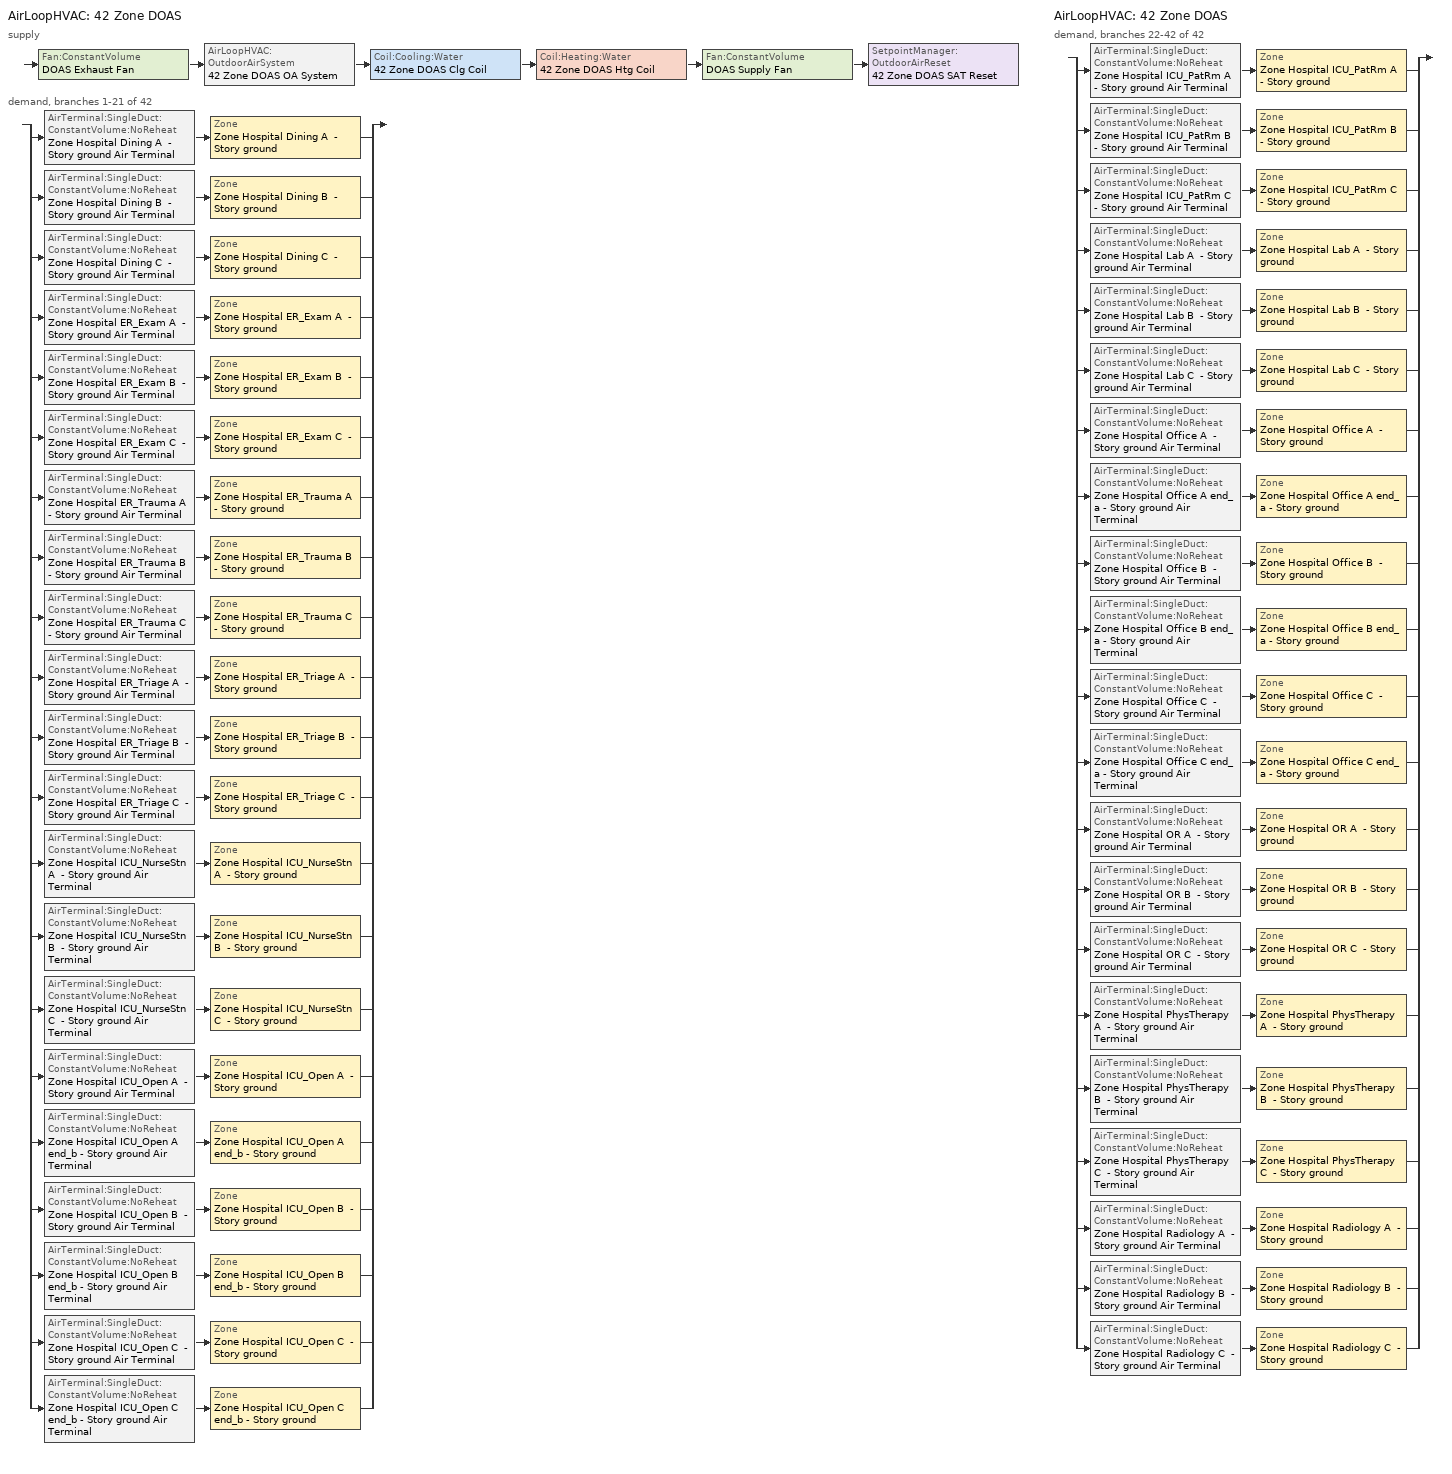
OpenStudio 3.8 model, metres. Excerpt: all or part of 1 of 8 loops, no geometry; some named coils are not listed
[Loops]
AirLoopHVAC '42 Zone DOAS'
 supply: Fan:ConstantVolume 'DOAS Exhaust Fan' > AirLoopHVAC:OutdoorAirSystem '42 Zone DOAS OA System' > Coil:Cooling:Water '42 Zone DOAS Clg Coil' > Coil:Heating:Water '42 Zone DOAS Htg Coil' > Fan:ConstantVolume 'DOAS Supply Fan' > SetpointManager:OutdoorAirReset '42 Zone DOAS SAT Reset'
 demand, branches 1-21 of 42: split
  | AirTerminal:SingleDuct:ConstantVolume:NoReheat 'Zone Hospital Dining A  - Story ground Air Terminal' > Zone 'Zone Hospital Dining A  - Story ground'
  | AirTerminal:SingleDuct:ConstantVolume:NoReheat 'Zone Hospital Dining B  - Story ground Air Terminal' > Zone 'Zone Hospital Dining B  - Story ground'
  | AirTerminal:SingleDuct:ConstantVolume:NoReheat 'Zone Hospital Dining C  - Story ground Air Terminal' > Zone 'Zone Hospital Dining C  - Story ground'
  | AirTerminal:SingleDuct:ConstantVolume:NoReheat 'Zone Hospital ER_Exam A  - Story ground Air Terminal' > Zone 'Zone Hospital ER_Exam A  - Story ground'
  | AirTerminal:SingleDuct:ConstantVolume:NoReheat 'Zone Hospital ER_Exam B  - Story ground Air Terminal' > Zone 'Zone Hospital ER_Exam B  - Story ground'
  | AirTerminal:SingleDuct:ConstantVolume:NoReheat 'Zone Hospital ER_Exam C  - Story ground Air Terminal' > Zone 'Zone Hospital ER_Exam C  - Story ground'
  | AirTerminal:SingleDuct:ConstantVolume:NoReheat 'Zone Hospital ER_Trauma A  - Story ground Air Terminal' > Zone 'Zone Hospital ER_Trauma A  - Story ground'
  | AirTerminal:SingleDuct:ConstantVolume:NoReheat 'Zone Hospital ER_Trauma B  - Story ground Air Terminal' > Zone 'Zone Hospital ER_Trauma B  - Story ground'
  | AirTerminal:SingleDuct:ConstantVolume:NoReheat 'Zone Hospital ER_Trauma C  - Story ground Air Terminal' > Zone 'Zone Hospital ER_Trauma C  - Story ground'
  | AirTerminal:SingleDuct:ConstantVolume:NoReheat 'Zone Hospital ER_Triage A  - Story ground Air Terminal' > Zone 'Zone Hospital ER_Triage A  - Story ground'
  | AirTerminal:SingleDuct:ConstantVolume:NoReheat 'Zone Hospital ER_Triage B  - Story ground Air Terminal' > Zone 'Zone Hospital ER_Triage B  - Story ground'
  | AirTerminal:SingleDuct:ConstantVolume:NoReheat 'Zone Hospital ER_Triage C  - Story ground Air Terminal' > Zone 'Zone Hospital ER_Triage C  - Story ground'
  | AirTerminal:SingleDuct:ConstantVolume:NoReheat 'Zone Hospital ICU_NurseStn A  - Story ground Air Terminal' > Zone 'Zone Hospital ICU_NurseStn A  - Story ground'
  | AirTerminal:SingleDuct:ConstantVolume:NoReheat 'Zone Hospital ICU_NurseStn B  - Story ground Air Terminal' > Zone 'Zone Hospital ICU_NurseStn B  - Story ground'
  | AirTerminal:SingleDuct:ConstantVolume:NoReheat 'Zone Hospital ICU_NurseStn C  - Story ground Air Terminal' > Zone 'Zone Hospital ICU_NurseStn C  - Story ground'
  | AirTerminal:SingleDuct:ConstantVolume:NoReheat 'Zone Hospital ICU_Open A  - Story ground Air Terminal' > Zone 'Zone Hospital ICU_Open A  - Story ground'
  | AirTerminal:SingleDuct:ConstantVolume:NoReheat 'Zone Hospital ICU_Open A end_b - Story ground Air Terminal' > Zone 'Zone Hospital ICU_Open A end_b - Story ground'
  | AirTerminal:SingleDuct:ConstantVolume:NoReheat 'Zone Hospital ICU_Open B  - Story ground Air Terminal' > Zone 'Zone Hospital ICU_Open B  - Story ground'
  | AirTerminal:SingleDuct:ConstantVolume:NoReheat 'Zone Hospital ICU_Open B end_b - Story ground Air Terminal' > Zone 'Zone Hospital ICU_Open B end_b - Story ground'
  | AirTerminal:SingleDuct:ConstantVolume:NoReheat 'Zone Hospital ICU_Open C  - Story ground Air Terminal' > Zone 'Zone Hospital ICU_Open C  - Story ground'
  | AirTerminal:SingleDuct:ConstantVolume:NoReheat 'Zone Hospital ICU_Open C end_b - Story ground Air Terminal' > Zone 'Zone Hospital ICU_Open C end_b - Story ground'
AirLoopHVAC '42 Zone DOAS'
 demand, branches 22-42 of 42: split
  | AirTerminal:SingleDuct:ConstantVolume:NoReheat 'Zone Hospital ICU_PatRm A  - Story ground Air Terminal' > Zone 'Zone Hospital ICU_PatRm A  - Story ground'
  | AirTerminal:SingleDuct:ConstantVolume:NoReheat 'Zone Hospital ICU_PatRm B  - Story ground Air Terminal' > Zone 'Zone Hospital ICU_PatRm B  - Story ground'
  | AirTerminal:SingleDuct:ConstantVolume:NoReheat 'Zone Hospital ICU_PatRm C  - Story ground Air Terminal' > Zone 'Zone Hospital ICU_PatRm C  - Story ground'
  | AirTerminal:SingleDuct:ConstantVolume:NoReheat 'Zone Hospital Lab A  - Story ground Air Terminal' > Zone 'Zone Hospital Lab A  - Story ground'
  | AirTerminal:SingleDuct:ConstantVolume:NoReheat 'Zone Hospital Lab B  - Story ground Air Terminal' > Zone 'Zone Hospital Lab B  - Story ground'
  | AirTerminal:SingleDuct:ConstantVolume:NoReheat 'Zone Hospital Lab C  - Story ground Air Terminal' > Zone 'Zone Hospital Lab C  - Story ground'
  | AirTerminal:SingleDuct:ConstantVolume:NoReheat 'Zone Hospital Office A  - Story ground Air Terminal' > Zone 'Zone Hospital Office A  - Story ground'
  | AirTerminal:SingleDuct:ConstantVolume:NoReheat 'Zone Hospital Office A end_a - Story ground Air Terminal' > Zone 'Zone Hospital Office A end_a - Story ground'
  | AirTerminal:SingleDuct:ConstantVolume:NoReheat 'Zone Hospital Office B  - Story ground Air Terminal' > Zone 'Zone Hospital Office B  - Story ground'
  | AirTerminal:SingleDuct:ConstantVolume:NoReheat 'Zone Hospital Office B end_a - Story ground Air Terminal' > Zone 'Zone Hospital Office B end_a - Story ground'
  | AirTerminal:SingleDuct:ConstantVolume:NoReheat 'Zone Hospital Office C  - Story ground Air Terminal' > Zone 'Zone Hospital Office C  - Story ground'
  | AirTerminal:SingleDuct:ConstantVolume:NoReheat 'Zone Hospital Office C end_a - Story ground Air Terminal' > Zone 'Zone Hospital Office C end_a - Story ground'
  | AirTerminal:SingleDuct:ConstantVolume:NoReheat 'Zone Hospital OR A  - Story ground Air Terminal' > Zone 'Zone Hospital OR A  - Story ground'
  | AirTerminal:SingleDuct:ConstantVolume:NoReheat 'Zone Hospital OR B  - Story ground Air Terminal' > Zone 'Zone Hospital OR B  - Story ground'
  | AirTerminal:SingleDuct:ConstantVolume:NoReheat 'Zone Hospital OR C  - Story ground Air Terminal' > Zone 'Zone Hospital OR C  - Story ground'
  | AirTerminal:SingleDuct:ConstantVolume:NoReheat 'Zone Hospital PhysTherapy A  - Story ground Air Terminal' > Zone 'Zone Hospital PhysTherapy A  - Story ground'
  | AirTerminal:SingleDuct:ConstantVolume:NoReheat 'Zone Hospital PhysTherapy B  - Story ground Air Terminal' > Zone 'Zone Hospital PhysTherapy B  - Story ground'
  | AirTerminal:SingleDuct:ConstantVolume:NoReheat 'Zone Hospital PhysTherapy C  - Story ground Air Terminal' > Zone 'Zone Hospital PhysTherapy C  - Story ground'
  | AirTerminal:SingleDuct:ConstantVolume:NoReheat 'Zone Hospital Radiology A  - Story ground Air Terminal' > Zone 'Zone Hospital Radiology A  - Story ground'
  | AirTerminal:SingleDuct:ConstantVolume:NoReheat 'Zone Hospital Radiology B  - Story ground Air Terminal' > Zone 'Zone Hospital Radiology B  - Story ground'
  | AirTerminal:SingleDuct:ConstantVolume:NoReheat 'Zone Hospital Radiology C  - Story ground Air Terminal' > Zone 'Zone Hospital Radiology C  - Story ground'
[Sizing:Zone] Zone Cooling Design Supply Air Temperature Input Method=SupplyAirTemperature; Zone Cooling Design Supply Air Temperature {C}=12.7778; Zone Cooling Design Supply Air Temperature Difference {deltaC}=11.11; Zone Heating Design Supply Air Temperature Input Method=SupplyAirTemperature; Zone Heating Design Supply Air Temperature {C}=40; Zone Heating Design Supply Air Temperature Difference {deltaC}=11.11; Zone Cooling Design Supply Air Humidity Ratio {kg-H2O/kg-air}=0.0085; Zone Heating Design Supply Air Humidity Ratio {kg-H2O/kg-air}=0.008; Cooling Design Air Flow Method=DesignDay; Heating Design Air Flow Method=DesignDay; Account for Dedicated Outdoor Air System=Yes; Dedicated Outdoor Air System Control Strategy=NeutralSupplyAir; Dedicated Outdoor Air Low Setpoint Temperature for Design {C}=15.556; Dedicated Outdoor Air High Setpoint Temperature for Design {C}=21.111; Zone Load Sizing Method=Sensible Load Only No Latent Load; Zone Latent Cooling Design Supply Air Humidity Ratio Input Method=HumidityRatioDifference; Zone Cooling Design Supply Air Humidity Ratio Difference {kgWater/kgDryAir}=0.005; Zone Latent Heating Design Supply Air Humidity Ratio Input Method=HumidityRatioDifference; Zone Humidification Design Supply Air Humidity Ratio Difference {kgWater/kgDryAir}=0.005
Zone Hospital Office A end_a - Story ground; Zone Hospital Office B end_a - Story ground; Zone Hospital Office C end_a - Story ground; Zone Hospital Office A  - Story ground; Zone Hospital Office B  - Story ground; Zone Hospital Office C  - Story ground; Zone Hospital ER_Trauma A  - Story ground; Zone Hospital ER_Trauma B  - Story ground; Zone Hospital ER_Trauma C  - Story ground; Zone Hospital ER_Triage A  - Story ground; Zone Hospital ER_Triage B  - Story ground; Zone Hospital ER_Triage C  - Story ground; Zone Hospital ER_Exam A  - Story ground; Zone Hospital ER_Exam B  - Story ground; Zone Hospital ER_Exam C  - Story ground; Zone Hospital ICU_PatRm A  - Story ground; Zone Hospital ICU_PatRm B  - Story ground; Zone Hospital ICU_PatRm C  - Story ground; Zone Hospital Dining A  - Story ground; Zone Hospital Dining B  - Story ground; Zone Hospital Dining C  - Story ground; Zone Hospital ICU_NurseStn A  - Story ground; Zone Hospital ICU_NurseStn B  - Story ground; Zone Hospital ICU_NurseStn C  - Story ground; Zone Hospital PhysTherapy A  - Story ground; Zone Hospital PhysTherapy B  - Story ground; Zone Hospital PhysTherapy C  - Story ground; Zone Hospital Radiology A  - Story ground; Zone Hospital Radiology B  - Story ground; Zone Hospital Radiology C  - Story ground; Zone Hospital Lab A  - Story ground; Zone Hospital Lab B  - Story ground; Zone Hospital Lab C  - Story ground; Zone Hospital OR A  - Story ground; Zone Hospital OR B  - Story ground; Zone Hospital OR C  - Story ground; Zone Hospital ICU_Open A  - Story ground; Zone Hospital ICU_Open B  - Story ground; Zone Hospital ICU_Open C  - Story ground; Zone Hospital ICU_Open A end_b - Story ground; Zone Hospital ICU_Open B end_b - Story ground; Zone Hospital ICU_Open C end_b - Story ground
[Zone equipment]
Zone Hospital Office A end_a - Story ground: Zone Hospital Office A end_a - Story ground Air Terminal, Zone Hospital Office A end_a - Story ground FCU
Zone Hospital Office B end_a - Story ground: Zone Hospital Office B end_a - Story ground Air Terminal, Zone Hospital Office B end_a - Story ground FCU
Zone Hospital Office C end_a - Story ground: Zone Hospital Office C end_a - Story ground Air Terminal, Zone Hospital Office C end_a - Story ground FCU
Zone Hospital Office A  - Story ground: Zone Hospital Office A  - Story ground Air Terminal, Zone Hospital Office A  - Story ground FCU
Zone Hospital Office B  - Story ground: Zone Hospital Office B  - Story ground Air Terminal, Zone Hospital Office B  - Story ground FCU
Zone Hospital Office C  - Story ground: Zone Hospital Office C  - Story ground Air Terminal, Zone Hospital Office C  - Story ground FCU
Zone Hospital ER_Trauma A  - Story ground: Zone Hospital ER_Trauma A  - Story ground Air Terminal, Zone Hospital ER_Trauma A  - Story ground FCU
Zone Hospital ER_Trauma B  - Story ground: Zone Hospital ER_Trauma B  - Story ground Air Terminal, Zone Hospital ER_Trauma B  - Story ground FCU
Zone Hospital ER_Trauma C  - Story ground: Zone Hospital ER_Trauma C  - Story ground Air Terminal, Zone Hospital ER_Trauma C  - Story ground FCU
Zone Hospital ER_Triage A  - Story ground: Zone Hospital ER_Triage A  - Story ground Air Terminal, Zone Hospital ER_Triage A  - Story ground FCU
Zone Hospital ER_Triage B  - Story ground: Zone Hospital ER_Triage B  - Story ground Air Terminal, Zone Hospital ER_Triage B  - Story ground FCU
Zone Hospital ER_Triage C  - Story ground: Zone Hospital ER_Triage C  - Story ground Air Terminal, Zone Hospital ER_Triage C  - Story ground FCU
Zone Hospital ER_Exam A  - Story ground: Zone Hospital ER_Exam A  - Story ground Air Terminal, Zone Hospital ER_Exam A  - Story ground FCU
Zone Hospital ER_Exam B  - Story ground: Zone Hospital ER_Exam B  - Story ground Air Terminal, Zone Hospital ER_Exam B  - Story ground FCU
Zone Hospital ER_Exam C  - Story ground: Zone Hospital ER_Exam C  - Story ground Air Terminal, Zone Hospital ER_Exam C  - Story ground FCU
Zone Hospital ICU_PatRm A  - Story ground: Zone Hospital ICU_PatRm A  - Story ground Air Terminal, Zone Hospital ICU_PatRm A  - Story ground FCU
Zone Hospital ICU_PatRm B  - Story ground: Zone Hospital ICU_PatRm B  - Story ground Air Terminal, Zone Hospital ICU_PatRm B  - Story ground FCU
Zone Hospital ICU_PatRm C  - Story ground: Zone Hospital ICU_PatRm C  - Story ground Air Terminal, Zone Hospital ICU_PatRm C  - Story ground FCU
Zone Hospital Dining A  - Story ground: Zone Hospital Dining A  - Story ground Air Terminal, Zone Hospital Dining A  - Story ground FCU
Zone Hospital Dining B  - Story ground: Zone Hospital Dining B  - Story ground Air Terminal, Zone Hospital Dining B  - Story ground FCU
Zone Hospital Dining C  - Story ground: Zone Hospital Dining C  - Story ground Air Terminal, Zone Hospital Dining C  - Story ground FCU
Zone Hospital ICU_NurseStn A  - Story ground: Zone Hospital ICU_NurseStn A  - Story ground Air Terminal, Zone Hospital ICU_NurseStn A  - Story ground FCU
Zone Hospital ICU_NurseStn B  - Story ground: Zone Hospital ICU_NurseStn B  - Story ground Air Terminal, Zone Hospital ICU_NurseStn B  - Story ground FCU
Zone Hospital ICU_NurseStn C  - Story ground: Zone Hospital ICU_NurseStn C  - Story ground Air Terminal, Zone Hospital ICU_NurseStn C  - Story ground FCU
Zone Hospital PhysTherapy A  - Story ground: Zone Hospital PhysTherapy A  - Story ground Air Terminal, Zone Hospital PhysTherapy A  - Story ground FCU
Zone Hospital PhysTherapy B  - Story ground: Zone Hospital PhysTherapy B  - Story ground Air Terminal, Zone Hospital PhysTherapy B  - Story ground FCU
Zone Hospital PhysTherapy C  - Story ground: Zone Hospital PhysTherapy C  - Story ground Air Terminal, Zone Hospital PhysTherapy C  - Story ground FCU
Zone Hospital Radiology A  - Story ground: Zone Hospital Radiology A  - Story ground Air Terminal, Zone Hospital Radiology A  - Story ground FCU
Zone Hospital Radiology B  - Story ground: Zone Hospital Radiology B  - Story ground Air Terminal, Zone Hospital Radiology B  - Story ground FCU
Zone Hospital Radiology C  - Story ground: Zone Hospital Radiology C  - Story ground Air Terminal, Zone Hospital Radiology C  - Story ground FCU
Zone Hospital Lab A  - Story ground: Zone Hospital Lab A  - Story ground Air Terminal, Zone Hospital Lab A  - Story ground FCU
Zone Hospital Lab B  - Story ground: Zone Hospital Lab B  - Story ground Air Terminal, Zone Hospital Lab B  - Story ground FCU
Zone Hospital Lab C  - Story ground: Zone Hospital Lab C  - Story ground Air Terminal, Zone Hospital Lab C  - Story ground FCU
Zone Hospital OR A  - Story ground: Zone Hospital OR A  - Story ground Air Terminal, Zone Hospital OR A  - Story ground FCU
Zone Hospital OR B  - Story ground: Zone Hospital OR B  - Story ground Air Terminal, Zone Hospital OR B  - Story ground FCU
Zone Hospital OR C  - Story ground: Zone Hospital OR C  - Story ground Air Terminal, Zone Hospital OR C  - Story ground FCU
Zone Hospital ICU_Open A  - Story ground: Zone Hospital ICU_Open A  - Story ground Air Terminal, Zone Hospital ICU_Open A  - Story ground FCU
Zone Hospital ICU_Open B  - Story ground: Zone Hospital ICU_Open B  - Story ground Air Terminal, Zone Hospital ICU_Open B  - Story ground FCU
Zone Hospital ICU_Open C  - Story ground: Zone Hospital ICU_Open C  - Story ground Air Terminal, Zone Hospital ICU_Open C  - Story ground FCU
Zone Hospital ICU_Open A end_b - Story ground: Zone Hospital ICU_Open A end_b - Story ground Air Terminal, Zone Hospital ICU_Open A end_b - Story ground FCU
Zone Hospital ICU_Open B end_b - Story ground: Zone Hospital ICU_Open B end_b - Story ground Air Terminal, Zone Hospital ICU_Open B end_b - Story ground FCU
Zone Hospital ICU_Open C end_b - Story ground: Zone Hospital ICU_Open C end_b - Story ground Air Terminal, Zone Hospital ICU_Open C end_b - Story ground FCU
[AirLoopHVAC]
42 Zone DOAS: Availability Schedule=42 Zone DOAS Occ Sch; Design Supply Air Flow Rate {m3/s}=7.94303; Design Return Air Flow Fraction of Supply Air Flow=1
[Sizing:System]
42 Zone DOAS: Type of Load to Size On=VentilationRequirement; Design Outdoor Air Flow Rate {m3/s}=7.94303; Central Heating Maximum System Air Flow Ratio=1; Preheat Design Temperature {C}=7; Preheat Design Humidity Ratio {kg-H2O/kg-Air}=0.008; Precool Design Temperature {C}=12.8; Precool Design Humidity Ratio {kg-H2O/kg-Air}=0.008; Central Cooling Design Supply Air Temperature {C}=15.5556; Central Heating Design Supply Air Temperature {C}=21.1111; Sizing Option=Coincident; 100% Outdoor Air in Cooling=Yes; 100% Outdoor Air in Heating=Yes; Central Cooling Design Supply Air Humidity Ratio {kg-H2O/kg-Air}=0.0085; System Outdoor Air Method=ZoneSum; Zone Maximum Outdoor Air Fraction=1; Cooling Supply Air Flow Rate Per Floor Area {m3/s-m2}=0.00996765; Cooling Fraction of Autosized Cooling Supply Air Flow Rate=1; Cooling Supply Air Flow Rate Per Unit Cooling Capacity {m3/s-W}=3.94755e-05; Heating Supply Air Flow Rate Per Floor Area {m3/s-m2}=0.00996765; Heating Fraction of Autosized Heating Supply Air Flow Rate=1; Heating Fraction of Autosized Cooling Supply Air Flow Rate=1; Heating Supply Air Flow Rate Per Unit Heating Capacity {m3/s-W}=3.15882e-05; Cooling Design Capacity Method=CoolingDesignCapacity; Cooling Design Capacity {W}=80798.15; Cooling Design Capacity Per Floor Area {W/m2}=234.7; Fraction of Autosized Cooling Design Capacity=1; Heating Design Capacity Method=HeatingDesignCapacity; Heating Design Capacity {W}=349630; Heating Design Capacity Per Floor Area {W/m2}=157; Fraction of Autosized Heating Design Capacity=1; Central Cooling Capacity Control Method=OnOff; Occupant Diversity=1
[Fan:ConstantVolume] Availability Schedule=Always On Discrete; Fan Total Efficiency=0.5915; Pressure Rise {Pa}=1110.94; Maximum Flow Rate {m3/s}=7.94303; Motor Efficiency=0.91; Motor In Airstream Fraction=1
DOAS Supply Fan; DOAS Exhaust Fan
[Controller:OutdoorAir]
42 Zone DOAS Outdoor Air Controller: Minimum Outdoor Air Flow Rate {m3/s}=7.94303; Maximum Outdoor Air Flow Rate {m3/s}=7.94303; Economizer Control Type=FixedDryBulb; Economizer Control Action Type=ModulateFlow; Economizer Maximum Limit Dry-Bulb Temperature {C}=12.7778; Lockout Type=LockoutWithHeating; Minimum Limit Type=FixedMinimum; Minimum Outdoor Air Schedule=42 Zone DOAS Occ Sch; Minimum Fraction of Outdoor Air Schedule=Always On Discrete; Controller Mechanical Ventilation=42 Zone DOAS Mechanical Ventilation Controller; High Humidity Control=No; Heat Recovery Bypass Control Type=BypassWhenWithinEconomizerLimits; Economizer Operation Staging=InterlockedWithMechanicalCooling
[Controller:MechanicalVentilation]
42 Zone DOAS Mechanical Ventilation Controller: Availability Schedule=Always On Discrete; System Outdoor Air Method=ZoneSum
[AirLoopHVAC:OutdoorAirSystem]
42 Zone DOAS OA System: Controller=42 Zone DOAS Outdoor Air Controller
[SetpointManager:OutdoorAirReset]
42 Zone DOAS SAT Reset: Control Variable=Temperature; Setpoint at Outdoor Low Temperature {C}=21.1111; Outdoor Low Temperature {C}=12.7778; Setpoint at Outdoor High Temperature {C}=15.5556; Outdoor High Temperature {C}=21.1111; Setpoint Node or NodeList=42 Zone DOAS Supply Outlet Node
[AirTerminal:SingleDuct:ConstantVolume:NoReheat] Availability Schedule=Always On Discrete
Name | Maximum Air Flow Rate {m3/s}
Zone Hospital Dining A  - Story ground Air Terminal; Zone Hospital Dining C  - Story ground Air Terminal | 0.0212376
Zone Hospital Dining B  - Story ground Air Terminal | 0.134505
Zone Hospital ER_Exam A  - Story ground Air Terminal; Zone Hospital ER_Exam C  - Story ground Air Terminal | 0.0395291
Zone Hospital ER_Exam B  - Story ground Air Terminal | 0.250351
Zone Hospital ER_Trauma A  - Story ground Air Terminal; Zone Hospital ER_Trauma C  - Story ground Air Terminal | 0.00998209
Zone Hospital ER_Trauma B  - Story ground Air Terminal | 0.0632199
Zone Hospital ER_Triage A  - Story ground Air Terminal; Zone Hospital ER_Triage C  - Story ground Air Terminal | 0.0199642
Zone Hospital ER_Triage B  - Story ground Air Terminal | 0.12644
Zone Hospital ICU_NurseStn A  - Story ground Air Terminal; Zone Hospital ICU_NurseStn C  - Story ground Air Terminal | 0.0140391
Zone Hospital ICU_NurseStn B  - Story ground Air Terminal | 0.0889141
Zone Hospital ICU_Open A  - Story ground Air Terminal; Zone Hospital ICU_Open C  - Story ground Air Terminal | 0.0598945
Zone Hospital ICU_Open A end_b - Story ground Air Terminal; Zone Hospital ICU_Open C end_b - Story ground Air Terminal | 0.0499084
Zone Hospital ICU_Open B  - Story ground Air Terminal | 0.379332
Zone Hospital ICU_Open B end_b - Story ground Air Terminal | 0.316087
Zone Hospital ICU_PatRm A  - Story ground Air Terminal; Zone Hospital ICU_PatRm C  - Story ground Air Terminal | 0.0459176
Zone Hospital ICU_PatRm B  - Story ground Air Terminal | 0.290811
Zone Hospital Lab A  - Story ground Air Terminal; Zone Hospital Lab C  - Story ground Air Terminal | 0.280688
Zone Hospital Lab B  - Story ground Air Terminal | 1.77769
Zone Hospital Office A  - Story ground Air Terminal; Zone Hospital Office C  - Story ground Air Terminal | 0.0191219
Zone Hospital Office A end_a - Story ground Air Terminal; Zone Hospital Office C end_a - Story ground Air Terminal | 0.0148451
Zone Hospital Office B  - Story ground Air Terminal | 0.121105
Zone Hospital Office B end_a - Story ground Air Terminal | 0.094019
Zone Hospital OR A  - Story ground Air Terminal; Zone Hospital OR C  - Story ground Air Terminal | 0.162347
Zone Hospital OR B  - Story ground Air Terminal | 1.0282
Zone Hospital PhysTherapy A  - Story ground Air Terminal; Zone Hospital PhysTherapy C  - Story ground Air Terminal | 0.0866445
Zone Hospital PhysTherapy B  - Story ground Air Terminal | 0.548749
Zone Hospital Radiology A  - Story ground Air Terminal; Zone Hospital Radiology C  - Story ground Air Terminal | 0.129045
Zone Hospital Radiology B  - Story ground Air Terminal | 0.817285
[Schedule:Ruleset]
42 Zone DOAS Occ Sch: Default Day Schedule=42 Zone DOAS Occ Sch Default; Summer Design Day Schedule=42 Zone DOAS Occ Sch Summer Design Day; Winter Design Day Schedule=42 Zone DOAS Occ Sch Winter Design Day
[Schedule:Day]
42 Zone DOAS Occ Sch Default; 42 Zone DOAS Occ Sch Winter Design Day; 42 Zone DOAS Occ Sch Summer Design Day; Schedule Day 55; Schedule Day 56: 24, 0, 1
[Schedule:Rule] Schedule Ruleset=42 Zone DOAS Occ Sch; Date Specification Type=DateRange; Start Month=1; End Month=12
Name | Rule Order | Day Schedule | Apply Saturday | Start Day | End Day | Apply Sunday
Schedule Rule 51 | 1 | Schedule Day 55 | Yes | 6 | 29
Schedule Rule 52 | 0 | Schedule Day 56 |  | 7 | 30 | Yes
[Schedule:Constant]
Always On Discrete: Value=1
